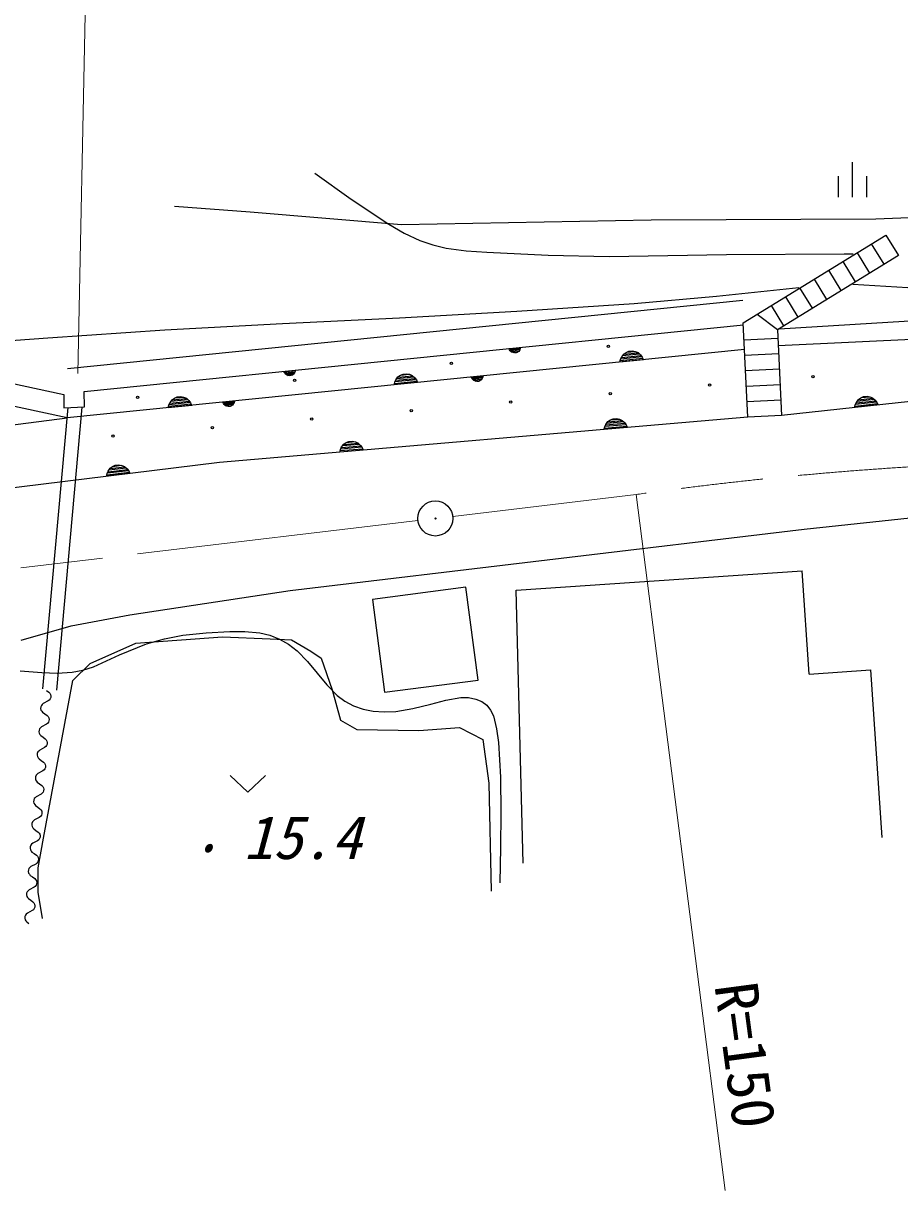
# Model space of a CAD drawing. Units: millimetres, scale not verified. Extents: x 40000 to 680000, y 20000 to 380000.
# Drawn here: x 149606 to 186851, y 264808 to 314456 of the extents above; entities that cross this region are included whole.
import ezdxf
from ezdxf.enums import TextEntityAlignment as Align

# ---------------------------------------------------------------- set-up
doc = ezdxf.new("R2010")
doc.units = ezdxf.units.MM
doc.header["$LTSCALE"] = 1000
doc.linetypes.add('CHAIN', pattern=[18.5, 12, -1.5, 3.5, -1.5])
for name, color, linetype, lineweight in [('M-BGD', 7, 'Continuous', 25), ('M-BMK', 2, 'CHAIN', 13), ('M-BMK-HTXT', 7, 'Continuous', 13), ('M-BMK-SRVR', 3, 'Continuous', 25)]:
    doc.layers.add(name, color=color, linetype=linetype, lineweight=lineweight)
doc.styles.add('ＭＳ ゴシック', font='')
doc.styles.get('ＭＳ ゴシック').set_extended_font_data('MS Gothic')

msp = doc.modelspace()

# ---------------------------------------------------------------- linework, layer by layer
at = {"layer": 'M-BGD'}
for p, q in [((184840, 308557), (184840, 307057)), ((161996, 308078), (163544, 306975)), ((184240, 307961), (184240, 307061)), ((185440, 307961), (185440, 307061)), ((163544, 306975), (165142, 305910)), ((156037, 306682), (159251, 306438)), ((159251, 306438), (165679, 305903)), ((185840, 306147), (200199, 306731)), ((165142, 305910), (165787, 305538)), ((165679, 305903), (176295, 306098)), ((176295, 306098), (185840, 306147)), ((165787, 305538), (166454, 305223)), ((180207, 301720), (186271, 305452)), ((186271, 305452), (186803, 304587)), ((166454, 305223), (167005, 305029)), ((167005, 305029), (167573, 304894)), ((167573, 304894), (168425, 304777)), ((186194, 304212), (185662, 305077)), ((168425, 304777), (169301, 304719)), ((169301, 304719), (171906, 304599)), ((171906, 304599), (174502, 304539)), ((174502, 304539), (179489, 304620)), ((179489, 304620), (184487, 304648)), ((186803, 304587), (181658, 301421)), ((184487, 304648), (184677, 304648)), ((184677, 304648), (184876, 304649)), ((185585, 303837), (185053, 304702)), ((184367, 303088), (183835, 303952)), ((184976, 303462), (184444, 304327)), ((183758, 302713), (183226, 303577)), ((184868, 303367), (187670, 303187)), ((182564, 303214), (179067, 302839)), ((183148, 302338), (182616, 303202)), ((151484, 299783), (180187, 302687)), ((175563, 302524), (170586, 302195)), ((179067, 302839), (175563, 302524)), ((181930, 301588), (181398, 302453)), ((182539, 301963), (182007, 302827)), ((165597, 301921), (160615, 301673)), ((170586, 302195), (165597, 301921)), ((181658, 301421), (180789, 302078)), ((181724, 301461), (196381, 302350)), ((155625, 301403), (150648, 301067)), ((152189, 298793), (180211, 301636)), ((160615, 301673), (155625, 301403)), ((180399, 297704), (180207, 301720)), ((181658, 301421), (181832, 297773)), ((150648, 301067), (145663, 300710)), ((181676, 301053), (180242, 300984)), ((194413, 301325), (181691, 300746)), ((180261, 300585), (151463, 297672)), ((170245, 300625), (170742, 300675)), ((170269, 300570), (170245, 300625)), ((170733, 300643), (170260, 300595)), ((170304, 300524), (170269, 300570)), ((170276, 300565), (170724, 300611)), ((170708, 300578), (170299, 300536)), ((170358, 300474), (170304, 300524)), ((170324, 300507), (170686, 300544)), ((170416, 300450), (170358, 300474)), ((170660, 300510), (170359, 300479)), ((170476, 300437), (170416, 300450)), ((170420, 300454), (170606, 300473)), ((170553, 300445), (170476, 300437)), ((170610, 300470), (170553, 300445)), ((170661, 300505), (170610, 300470)), ((170704, 300565), (170661, 300505)), ((170728, 300616), (170704, 300565)), ((170742, 300675), (170728, 300616)), ((175040, 300271), (175126, 300390)), ((175800, 300385), (175076, 300312)), ((175126, 300390), (175229, 300461)), ((175129, 300380), (175731, 300441)), ((175229, 300461), (175342, 300510)), ((175608, 300491), (175237, 300454)), ((175342, 300510), (175496, 300525)), ((175496, 300525), (175617, 300500)), ((175617, 300500), (175733, 300451)), ((175733, 300451), (175841, 300352)), ((181707, 300397), (180274, 300328)), ((143986, 300234), (151327, 298672)), ((174964, 300049), (174992, 300168)), ((175959, 300150), (174964, 300049)), ((174983, 300114), (175928, 300210)), ((174992, 300168), (175040, 300271)), ((175897, 300269), (175001, 300179)), ((175032, 300245), (175851, 300327)), ((175841, 300352), (175910, 300261)), ((175910, 300261), (175959, 300150)), ((160677, 299654), (161174, 299705)), ((160701, 299599), (160677, 299654)), ((161165, 299673), (160693, 299625)), ((160736, 299554), (160701, 299599)), ((160708, 299595), (161156, 299640)), ((161140, 299607), (160731, 299566)), ((160790, 299504), (160736, 299554)), ((160757, 299537), (161119, 299574)), ((160848, 299480), (160790, 299504)), ((161092, 299540), (160791, 299509)), ((160908, 299467), (160848, 299480)), ((160853, 299484), (161038, 299503)), ((160985, 299475), (160908, 299467)), ((161042, 299499), (160985, 299475)), ((161094, 299535), (161042, 299499)), ((161137, 299594), (161094, 299535)), ((161160, 299646), (161137, 299594)), ((161174, 299705), (161160, 299646)), ((165440, 299299), (165526, 299419)), ((166200, 299414), (165476, 299341)), ((165526, 299419), (165630, 299489)), ((165530, 299409), (166132, 299470)), ((165630, 299489), (165743, 299539)), ((166009, 299520), (165638, 299483)), ((165743, 299539), (165897, 299554)), ((165897, 299554), (166018, 299529)), ((166018, 299529), (166133, 299480)), ((166133, 299480), (166241, 299380)), ((166241, 299380), (166311, 299289)), ((168646, 299410), (169144, 299460)), ((168671, 299355), (168646, 299410)), ((169135, 299428), (168662, 299380)), ((168678, 299350), (169125, 299396)), ((169130, 299401), (169106, 299350)), ((169144, 299460), (169130, 299401)), ((181739, 299741), (180305, 299672)), ((151463, 297672), (143875, 299321)), ((165365, 299078), (165393, 299197)), ((166360, 299179), (165365, 299078)), ((165383, 299143), (166329, 299238)), ((165393, 299197), (165440, 299299)), ((166297, 299298), (165402, 299208)), ((165433, 299273), (166251, 299356)), ((166311, 299289), (166360, 299179)), ((168706, 299309), (168671, 299355)), ((169110, 299363), (168701, 299321)), ((168760, 299260), (168706, 299309)), ((168726, 299293), (169088, 299329)), ((169061, 299295), (168760, 299265)), ((168817, 299235), (168760, 299260)), ((168878, 299222), (168817, 299235)), ((168822, 299239), (169007, 299258)), ((168955, 299230), (168878, 299222)), ((169011, 299255), (168955, 299230)), ((169063, 299290), (169011, 299255)), ((169106, 299350), (169063, 299290)), ((181770, 299085), (180336, 299016)), ((151327, 298672), (151327, 298110)), ((152201, 298141), (152189, 298793)), ((155841, 298328), (155927, 298447)), ((156601, 298443), (155877, 298370)), ((155927, 298447), (156030, 298518)), ((155931, 298438), (156532, 298499)), ((156030, 298518), (156144, 298567)), ((156409, 298549), (156039, 298512)), ((156144, 298567), (156298, 298583)), ((156298, 298583), (156418, 298557)), ((156418, 298557), (156534, 298509)), ((156534, 298509), (156642, 298409)), ((156642, 298409), (156712, 298318)), ((158084, 298342), (158581, 298392)), ((158581, 298392), (158567, 298333)), ((181801, 298429), (180367, 298360)), ((189041, 298568), (181832, 297773)), ((185006, 298311), (185823, 298402)), ((185013, 298337), (185098, 298457)), ((185772, 298459), (185049, 298379)), ((185098, 298457), (185201, 298529)), ((185101, 298448), (185703, 298514)), ((185201, 298529), (185313, 298579)), ((185579, 298563), (185209, 298522)), ((185313, 298579), (185467, 298596)), ((185467, 298596), (185588, 298572)), ((185588, 298572), (185704, 298524)), ((185704, 298524), (185813, 298426)), ((185813, 298426), (185884, 298335)), ((151492, 298116), (150415, 286150)), ((152097, 298137), (151012, 286097)), ((151327, 298110), (152201, 298141)), ((155766, 298107), (155794, 298225)), ((156760, 298208), (155766, 298107)), ((155784, 298172), (156729, 298267)), ((155794, 298225), (155841, 298328)), ((156698, 298327), (155803, 298236)), ((155834, 298302), (156652, 298385)), ((156712, 298318), (156760, 298208)), ((158108, 298286), (158084, 298342)), ((158572, 298360), (158100, 298312)), ((158143, 298241), (158108, 298286)), ((158115, 298282), (158563, 298327)), ((158547, 298294), (158138, 298253)), ((158197, 298191), (158143, 298241)), ((158164, 298224), (158526, 298261)), ((158255, 298167), (158197, 298191)), ((158499, 298226), (158198, 298196)), ((158315, 298154), (158255, 298167)), ((158260, 298171), (158445, 298190)), ((158392, 298162), (158315, 298154)), ((158449, 298186), (158392, 298162)), ((158501, 298222), (158449, 298186)), ((158544, 298281), (158501, 298222)), ((158567, 298333), (158544, 298281)), ((184939, 298115), (184967, 298234)), ((185933, 298225), (184939, 298115)), ((184957, 298180), (185902, 298284)), ((184967, 298234), (185013, 298337)), ((185870, 298344), (184975, 298245)), ((185884, 298335), (185933, 298225)), ((140389, 296247), (151463, 297672)), ((180399, 297704), (157937, 295781)), ((174315, 297299), (174364, 297401)), ((174356, 297375), (175176, 297445)), ((174364, 297401), (174452, 297519)), ((175125, 297504), (174400, 297442)), ((174452, 297519), (174556, 297588)), ((174455, 297509), (175058, 297561)), ((174556, 297588), (174670, 297635)), ((174935, 297613), (174564, 297581)), ((174670, 297635), (174824, 297649)), ((174824, 297649), (174945, 297621)), ((174945, 297621), (175059, 297571)), ((175059, 297571), (175166, 297470)), ((175166, 297470), (175234, 297377)), ((181832, 297773), (180399, 297704)), ((174285, 297181), (174315, 297299)), ((175281, 297266), (174285, 297181)), ((174304, 297245), (175251, 297326)), ((175221, 297386), (174324, 297310)), ((175234, 297377), (175281, 297266)), ((163084, 296337), (163133, 296439)), ((163990, 296425), (163093, 296348)), ((163125, 296413), (163945, 296484)), ((163133, 296439), (163221, 296557)), ((163894, 296542), (163169, 296480)), ((163221, 296557), (163325, 296626)), ((163224, 296547), (163827, 296599)), ((163325, 296626), (163439, 296674)), ((163704, 296651), (163333, 296619)), ((163439, 296674), (163593, 296687)), ((163593, 296687), (163714, 296659)), ((163714, 296659), (163828, 296609)), ((163828, 296609), (163935, 296508)), ((163935, 296508), (164003, 296416)), ((164003, 296416), (164050, 296304)), ((163054, 296219), (163084, 296337)), ((164050, 296304), (163054, 296219)), ((163073, 296283), (164020, 296365)), ((157937, 295781), (140757, 293661)), ((153171, 295309), (153216, 295413)), ((154073, 295430), (153180, 295320)), ((153209, 295387), (154026, 295487)), ((153216, 295413), (153299, 295534)), ((153973, 295544), (153251, 295455)), ((153299, 295534), (153401, 295607)), ((153303, 295524), (153904, 295598)), ((153401, 295607), (153513, 295658)), ((153779, 295646), (153410, 295600)), ((153513, 295658), (153667, 295677)), ((153667, 295677), (153788, 295655)), ((153788, 295655), (153905, 295608)), ((153905, 295608), (154015, 295511)), ((154015, 295511), (154087, 295422)), ((154087, 295422), (154138, 295312)), ((154138, 295312), (153145, 295190)), ((153145, 295190), (153171, 295309)), ((153163, 295255), (154105, 295371)), ((182799, 292937), (189158, 293631)), ((160949, 290336), (182799, 292937)), ((170559, 290350), (182706, 291168)), ((183002, 286778), (182706, 291168)), ((168415, 290469), (164440, 289948)), ((168932, 286524), (168415, 290469)), ((154129, 289295), (160949, 290336)), ((164440, 289948), (164958, 286003)), ((170856, 278730), (170559, 290350)), ((151643, 288833), (154129, 289295)), ((149510, 288221), (151643, 288833)), ((156382, 288430), (157370, 288538)), ((157370, 288538), (158389, 288588)), ((158389, 288588), (159026, 288590)), ((159026, 288590), (159652, 288532)), ((159652, 288532), (160082, 288428)), ((152445, 287234), (154391, 288099)), ((153694, 287602), (154835, 288067)), ((154391, 288099), (158066, 288359)), ((154835, 288067), (155603, 288278)), ((155603, 288278), (156382, 288430)), ((158066, 288359), (160098, 288272)), ((160082, 288428), (160499, 288264)), ((160098, 288272), (161008, 288229)), ((160499, 288264), (160882, 288048)), ((160882, 288048), (161243, 287774)), ((161008, 288229), (161829, 287753)), ((152587, 287086), (153694, 287602)), ((161243, 287774), (161689, 287321)), ((161829, 287753), (162262, 287451)), ((151710, 286499), (152445, 287234)), ((152141, 286941), (152587, 287086)), ((161689, 287321), (162099, 286818)), ((162262, 287451), (162737, 286110)), ((149475, 286916), (150389, 286850)), ((150389, 286850), (151043, 286823)), ((150456, 279797), (151710, 286499)), ((151043, 286823), (151682, 286856)), ((151682, 286856), (152141, 286941)), ((162099, 286818), (162506, 286318)), ((164958, 286003), (168932, 286524)), ((183002, 286778), (185618, 286955)), ((185618, 286955), (186098, 279831)), ((150594, 286078), (150688, 286008)), ((150688, 286008), (150730, 285965)), ((162506, 286318), (162949, 285868)), ((162737, 286110), (163083, 284813)), ((150407, 285486), (150371, 285447)), ((150452, 285528), (150407, 285486)), ((150660, 285637), (150452, 285528)), ((150710, 285675), (150660, 285637)), ((150746, 285727), (150710, 285675)), ((150730, 285965), (150760, 285910)), ((150768, 285783), (150746, 285727)), ((150760, 285910), (150773, 285845)), ((150773, 285845), (150768, 285783)), ((162949, 285868), (163271, 285628)), ((163271, 285628), (163640, 285430)), ((166167, 285316), (166920, 285504)), ((166920, 285504), (167559, 285674)), ((167559, 285674), (168199, 285783)), ((168199, 285783), (168524, 285779)), ((168524, 285779), (168845, 285714)), ((168845, 285714), (169088, 285612)), ((169088, 285612), (169305, 285454)), ((150347, 285384), (150341, 285314)), ((150341, 285314), (150354, 285251)), ((150371, 285447), (150347, 285384)), ((150354, 285251), (150387, 285199)), ((150387, 285199), (150424, 285156)), ((150424, 285156), (150518, 285087)), ((150518, 285087), (150613, 285017)), ((150613, 285017), (150654, 284974)), ((163640, 285430), (164049, 285288)), ((164049, 285288), (164469, 285205)), ((164469, 285205), (164947, 285169)), ((164947, 285169), (165436, 285194)), ((165436, 285194), (166167, 285316)), ((169305, 285454), (169468, 285247)), ((169468, 285247), (169582, 285003)), ((169582, 285003), (169721, 284444)), ((150332, 284495), (150296, 284456)), ((150377, 284537), (150332, 284495)), ((150585, 284646), (150377, 284537)), ((150635, 284684), (150585, 284646)), ((150671, 284736), (150635, 284684)), ((150654, 284974), (150685, 284919)), ((150693, 284792), (150671, 284736)), ((150685, 284919), (150698, 284854)), ((150698, 284854), (150693, 284792)), ((163083, 284813), (163775, 284424)), ((166413, 284381), (168142, 284511)), ((168142, 284511), (169137, 283992)), ((150272, 284393), (150266, 284323)), ((150266, 284323), (150279, 284260)), ((150296, 284456), (150272, 284393)), ((150279, 284260), (150312, 284208)), ((150312, 284208), (150349, 284165)), ((150349, 284165), (150443, 284096)), ((150443, 284096), (150538, 284026)), ((150538, 284026), (150579, 283983)), ((163775, 284424), (166413, 284381)), ((169137, 283992), (169396, 282133)), ((169721, 284444), (169802, 283876)), ((150257, 283504), (150221, 283465)), ((150302, 283546), (150257, 283504)), ((150510, 283655), (150302, 283546)), ((150560, 283693), (150510, 283655)), ((150596, 283745), (150560, 283693)), ((150579, 283983), (150610, 283928)), ((150618, 283801), (150596, 283745)), ((150610, 283928), (150623, 283863)), ((150623, 283863), (150618, 283801)), ((169802, 283876), (169880, 282390)), ((150196, 283402), (150191, 283332)), ((150191, 283332), (150204, 283269)), ((150221, 283465), (150196, 283402)), ((150204, 283269), (150237, 283217)), ((150237, 283217), (150274, 283174)), ((150274, 283174), (150368, 283105)), ((150368, 283105), (150463, 283035)), ((150463, 283035), (150504, 282992)), ((150181, 282513), (150146, 282474)), ((150227, 282555), (150181, 282513)), ((150435, 282664), (150227, 282555)), ((150485, 282702), (150435, 282664)), ((150521, 282754), (150485, 282702)), ((150504, 282992), (150535, 282937)), ((150543, 282810), (150521, 282754)), ((150535, 282937), (150547, 282872)), ((150547, 282872), (150543, 282810)), ((150121, 282411), (150116, 282341)), ((150116, 282341), (150129, 282278)), ((150146, 282474), (150121, 282411)), ((150129, 282278), (150162, 282226)), ((150162, 282226), (150199, 282183)), ((150199, 282183), (150293, 282114)), ((150293, 282114), (150388, 282044)), ((150388, 282044), (150429, 282001)), ((158395, 282467), (159145, 281759)), ((159145, 281759), (159895, 282467)), ((169396, 282133), (169483, 277549)), ((169880, 282390), (169900, 280879)), ((150106, 281522), (150071, 281483)), ((150152, 281564), (150106, 281522)), ((150359, 281673), (150152, 281564)), ((150410, 281711), (150359, 281673)), ((150446, 281763), (150410, 281711)), ((150429, 282001), (150460, 281946)), ((150468, 281819), (150446, 281763)), ((150460, 281946), (150472, 281881)), ((150472, 281881), (150468, 281819)), ((150046, 281420), (150041, 281350)), ((150041, 281350), (150054, 281287)), ((150071, 281483), (150046, 281420)), ((150054, 281287), (150087, 281235)), ((150087, 281235), (150124, 281192)), ((150124, 281192), (150218, 281123)), ((150218, 281123), (150312, 281053)), ((150312, 281053), (150354, 281010)), ((150354, 281010), (150385, 280955)), ((150031, 280531), (149996, 280492)), ((150077, 280573), (150031, 280531)), ((150284, 280682), (150077, 280573)), ((150335, 280720), (150284, 280682)), ((150371, 280772), (150335, 280720)), ((150393, 280828), (150371, 280772)), ((150385, 280955), (150397, 280890)), ((150397, 280890), (150393, 280828)), ((169900, 280879), (169889, 279397)), ((149971, 280429), (149966, 280359)), ((149966, 280359), (149978, 280296)), ((149996, 280492), (149971, 280429)), ((149978, 280296), (150012, 280244)), ((150012, 280244), (150049, 280201)), ((150049, 280201), (150143, 280132)), ((150143, 280132), (150237, 280062)), ((150237, 280062), (150279, 280019)), ((150279, 280019), (150310, 279964)), ((149956, 279540), (149921, 279501)), ((150002, 279582), (149956, 279540)), ((150209, 279691), (150002, 279582)), ((150259, 279729), (150209, 279691)), ((150240, 278543), (150456, 279797)), ((150296, 279781), (150259, 279729)), ((150317, 279837), (150296, 279781)), ((150310, 279964), (150322, 279899)), ((150322, 279899), (150317, 279837)), ((149896, 279438), (149891, 279368)), ((149891, 279368), (149903, 279305)), ((149921, 279501), (149896, 279438)), ((149903, 279305), (149937, 279253)), ((149937, 279253), (149973, 279210)), ((149973, 279210), (150068, 279141)), ((150068, 279141), (150162, 279071)), ((150162, 279071), (150204, 279028)), ((150204, 279028), (150235, 278973)), ((169889, 279397), (169864, 277900)), ((149881, 278549), (149846, 278510)), ((149926, 278591), (149881, 278549)), ((150134, 278700), (149926, 278591)), ((150184, 278738), (150134, 278700)), ((150221, 278790), (150184, 278738)), ((150242, 278846), (150221, 278790)), ((150235, 278973), (150247, 278908)), ((150240, 277506), (150240, 278543)), ((150247, 278908), (150242, 278846)), ((149821, 278447), (149816, 278377)), ((149816, 278377), (149828, 278314)), ((149846, 278510), (149821, 278447)), ((149828, 278314), (149862, 278262)), ((149862, 278262), (149898, 278219)), ((149898, 278219), (149993, 278150)), ((149993, 278150), (150087, 278080)), ((150087, 278080), (150129, 278037)), ((150129, 278037), (150159, 277982)), ((149806, 277558), (149770, 277519)), ((149851, 277600), (149806, 277558)), ((150059, 277709), (149851, 277600)), ((150109, 277747), (150059, 277709)), ((150146, 277799), (150109, 277747)), ((150167, 277855), (150146, 277799)), ((150159, 277982), (150172, 277917)), ((150172, 277917), (150167, 277855)), ((149746, 277456), (149741, 277386)), ((149741, 277386), (149753, 277323)), ((149770, 277519), (149746, 277456)), ((149753, 277323), (149787, 277271)), ((149787, 277271), (149823, 277228)), ((149823, 277228), (149918, 277159)), ((149918, 277159), (150012, 277089)), ((150012, 277089), (150054, 277046)), ((150054, 277046), (150084, 276991)), ((150413, 276381), (150240, 277506)), ((149731, 276567), (149695, 276528)), ((149776, 276609), (149731, 276567)), ((149984, 276718), (149776, 276609)), ((150034, 276756), (149984, 276718)), ((150070, 276808), (150034, 276756)), ((150092, 276864), (150070, 276808)), ((150084, 276991), (150097, 276926)), ((150097, 276926), (150092, 276864)), ((149671, 276465), (149665, 276395)), ((149665, 276395), (149678, 276332)), ((149695, 276528), (149671, 276465)), ((149678, 276332), (149711, 276280)), ((149711, 276280), (149748, 276237)), ((149748, 276237), (149843, 276168))]:
    msp.add_line(p, q, dxfattribs=at)
for centre, radius in [((174470, 300718), 49.8), ((167801, 299997), 49.8), ((183168, 299429), 49.8), ((161131, 299276), 49.8), ((178776, 299071), 49.8), ((154462, 298555), 49.8), ((170322, 298347), 49.8), ((174549, 298709), 49.8), ((166094, 297985), 49.8), ((161867, 297623), 49.8), ((153413, 296899), 49.8), ((157640, 297261), 49.8), ((167120, 293397), 22.5)]:
    msp.add_circle(centre, radius, dxfattribs=at)
at = {"layer": 'M-BMK'}
for p, q in [((175649, 294417), (167864, 293488)), ((166375, 293310), (127925, 288720))]:
    msp.add_line(p, q, dxfattribs=at)
msp.add_arc((196529, 146162), 149718, 90.77124, 98.01697, dxfattribs=at)
at = {"layer": 'M-BMK-HTXT'}
for p, q in [((151917, 299566), (152487, 327300)), ((175649, 294417), (179435, 264808))]:
    msp.add_line(p, q, dxfattribs=at)
at = {"layer": 'M-BMK-SRVR'}
msp.add_circle((167120, 293397), 746, dxfattribs=at)

# ---------------------------------------------------------------- texts
at = {"layer": 'M-BGD', "style": 'ＭＳ ゴシック', "oblique": 15}
msp.add_text('15.4', height=1833, dxfattribs=at).set_placement((158970, 278363), align=Align.BOTTOM_LEFT)
at = {"layer": 'M-BGD', "style": 'ＭＳ ゴシック', "oblique": 15, "width": 0.85}
msp.add_text('・', height=1320, dxfattribs=at).set_placement((156546, 278290), align=Align.BOTTOM_LEFT)
at = {"layer": 'M-BGD', "style": 'ＭＳ ゴシック'}
msp.add_text('R=150', height=1833, rotation=277.6, dxfattribs=at).set_placement((178431, 273471), align=Align.BOTTOM_LEFT)

doc.saveas('drawing.dxf')
